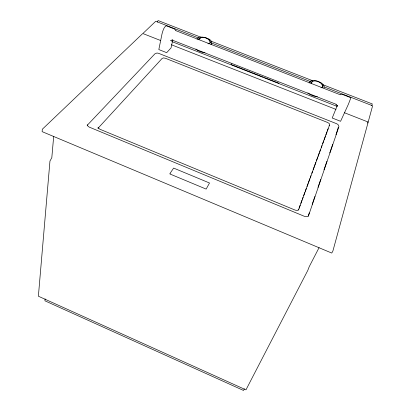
<?xml version="1.0" encoding="UTF-8"?>
<svg xmlns="http://www.w3.org/2000/svg" width="411" height="411" viewBox="0 0 411 411"><rect width="100%" height="100%" fill="white"/><g stroke="black" fill="none" stroke-linecap="round" stroke-linejoin="round"><path stroke-width="0.62" d="M329.211 125.72L329.211 125.185M53.682 136.39L51.812 157.716L49.957 161.045L38.382 296.223L245.958 389.864L307.782 270.423L309.216 266.708L319.07 247.638M45.118 298.91L44.933 300.811L243.512 390.45L244.37 388.775M322.465 85.986L322.409 86.531L322.465 85.051C320.441 81.846 315.951 80.135 312.319 81.301L311.379 82.549L312.884 81.373M98.003 128.484L98.183 127.23L98.321 127.985L99.842 129.218L295.206 210.134L297.472 210.447L298.807 209.487M157.295 22.024L158.071 20.55L200.558 37.088M172.795 39.852L171.038 47.923L166.671 52.665L158.821 49.567L162.021 33.877C162.879 31.036 163.552 27.506 166.147 25.749L174.125 28.857L175.903 30.368M197.018 39.286C198.698 35.855 203.789 37.139 206.733 38.059L206.62 38.506M206.774 38.449C208.588 38.141 212.893 41.146 211.66 43.859L210.966 44.583M231.167 64.075L231.27 63.731M324.027 87.887C324.983 84.553 319.881 81.697 317.924 81.604M337.652 105.273L337.421 105.997L336.044 104.841L336.26 104.189M308.471 215.256L309.298 212.831M312.201 204.339L314.898 196.448M318.006 187.349L320.703 179.463M324.017 169.753L326.909 161.297M329.797 152.846L332.684 144.395M335.982 134.736L338.243 127.467M308.389 216.114L338.931 126.629L338.099 124.646L336.779 123.773L158.518 53.291L156.945 53.009L154.926 53.815L87.168 125.355M310.855 82.657L311.153 81.835L311.23 83.633M299.069 208.192L300.169 205.181M300.826 203.373L301.926 200.363M302.368 199.16L303.03 197.357M303.688 195.549L304.787 192.538M305.229 191.336L306.329 188.325M306.986 186.517L308.091 183.512M308.527 182.304L309.848 178.693M310.29 177.49L310.947 175.682M311.831 173.278L312.488 171.469M313.151 169.666L314.251 166.655M314.687 165.448L315.787 162.437M316.449 160.634L317.549 157.624M317.991 156.421L319.311 152.81M319.748 151.602L320.41 149.799M321.289 147.39L321.952 145.586M322.609 143.778L323.709 140.768M324.151 139.565L325.471 135.954M325.908 134.751L327.012 131.741M327.449 130.534L328.112 128.73M298.453 210.139L329.653 124.728L329.273 123.552L327.701 122.509L165.376 58.264L163.496 57.925L162.16 58.393L98.301 127.96M309.093 82.986C310.166 79.231 315.273 80.392 318.032 81.352L317.852 81.789M337.38 105.35L332.211 117.998L340.58 121.302L348.343 104.368L350.922 97.746L342.409 94.427L340.421 94.494M371.672 105.545L372.299 103.937L322.63 84.604M367.516 123.084L368.338 121.425L372.618 105.791L324.217 86.932M322.352 87.456L322.866 86.685L321.006 87.805M308.651 215.564L308.132 216.273L307.115 216.705L304.464 216.345L89.146 127.071L87.389 125.638L87.245 124.759M143.341 33.075L155.707 21.285L198.729 38.048M172.702 40.098L172.019 40.545L170.339 40.483M200.306 38.074L199.006 39.312L199.309 38.48C202.628 36.178 208.326 37.807 210.18 41.336L210.083 42.215L209.893 41.131M208.439 43.843L209.584 43.499L210.519 42.323L209.667 43.196L207.94 43.715M317.349 96.621C313.917 96.518 310.454 95.198 307.885 92.912M204.971 52.587C201.703 52.408 198.282 51.329 195.888 49.027M172.296 40.088L171.855 39.965L336.244 104.337M206.599 38.29L207.036 38.459M211.326 41.28L312.458 80.648M211.28 42.934L310.475 81.578M175.651 30.589L340.318 94.787M232.272 64.938L263.353 77.124M264.545 77.597L278.889 83.222M171.716 41.521L337.164 106.408M160.66 40.53L142.766 33.502L42.297 129.265L42.122 131.643L331.759 253.063L332.905 250.957L368.194 122.057L344.341 112.686M171.392 44.748L335.993 109.408M231.218 64.399L231.67 64.707M208.115 39.384L208.906 39.954M321.186 83.13L321.9 83.767M209.343 39.61L209.939 40.196M321.988 84.774L322.322 85.396M198.575 39.137L198.657 39.744M170.087 173.355L169.928 173.987L206.158 189.101L209.507 182.998L173.632 168.084L170.087 173.355"/></g></svg>
